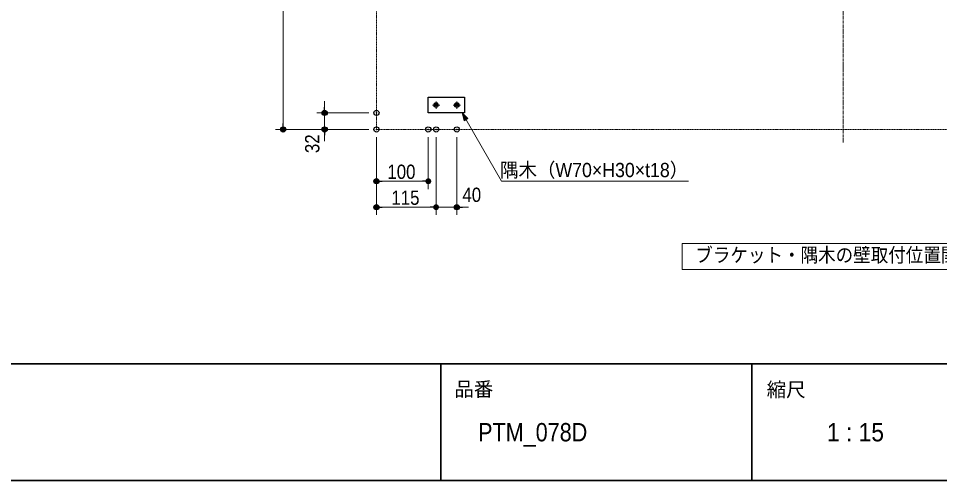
# Model space of a CAD drawing. Units: millimetres, scale not verified. Extents: x -4547 to 4547, y -2284 to 2284.
# Drawn here: x -1330 to 447, y -2078 to -1186 of the extents above; entities that cross this region are included whole.
import ezdxf
from ezdxf.enums import TextEntityAlignment as Align

# ---------------------------------------------------------------- set-up
doc = ezdxf.new("R2010")
doc.units = ezdxf.units.MM
doc.header["$LTSCALE"] = 20
doc.header["$PDMODE"] = 32
doc.header["$PDSIZE"] = 10
for name, pattern in [('USER1', [0.8, 0.5, -0.3]), ('USER2', [2.91, 1.76, -0.4, 0.35, -0.4]), ('USER3', [9.172222, 5.997222, -1.058333, 1.058333, -1.058333])]:
    doc.linetypes.add(name, pattern=pattern)
for name, color, linetype, lineweight in [('0-0_1図面枠', 7, 'Continuous', 20), ('0-1_3一般', 7, 'Continuous', 15), ('0-2_2寸法-2', 7, 'Continuous', 15), ('0-3_0', 7, 'Continuous', 25), ('0-5_2寸法-1', 7, 'Continuous', 15), ('0-6_2寸法-3', 7, 'Continuous', 15)]:
    doc.layers.add(name, color=color, linetype=linetype, lineweight=lineweight)
doc.layers.add('0-4_Defpoints', color=7, linetype='Continuous')
doc.styles.add('ＭＳ Ｐゴシック', font='')
doc.styles.get('ＭＳ Ｐゴシック').set_extended_font_data('MS PGothic')

# ---------------------------------------------------------------- blocks, each defined once
blk = doc.blocks.new('グループ-44')
at = {"layer": '0-1_3一般'}
for p, q in [((17106, -27000), (17134, -27000)), ((17106, -27046), (17106, -27000)), ((17134, -27046), (17134, -27000)), ((17060, -27074), (17060, -27046)), ((17060, -27046), (17106, -27046)), ((17106, -27074), (17060, -27074)), ((17106, -27120), (17106, -27074)), ((17106, -27120), (17134, -27120)), ((17134, -27046), (17180, -27046)), ((17134, -27120), (17134, -27074)), ((17180, -27074), (17134, -27074)), ((17180, -27074), (17180, -27046))]:
    blk.add_line(p, q, dxfattribs=at)
at = {"layer": '0-1_3一般', "linetype": 'USER2'}
for p, q in [((17120, -26916), (17120, -27204)), ((16976, -27060), (17264, -27060))]:
    blk.add_line(p, q, dxfattribs=at)
at = {"layer": '0-1_3一般'}
for radius in [94, 50, 40]:
    blk.add_circle((17120, -27060), radius, dxfattribs=at)
blk = doc.blocks.new('グループ-45')
at = {"layer": '0-1_3一般'}
for p, q in [((16306, -27000), (16334, -27000)), ((16306, -27046), (16306, -27000)), ((16334, -27046), (16334, -27000)), ((16260, -27074), (16260, -27046)), ((16260, -27046), (16306, -27046)), ((16306, -27074), (16260, -27074)), ((16306, -27120), (16306, -27074)), ((16306, -27120), (16334, -27120)), ((16334, -27046), (16380, -27046)), ((16334, -27120), (16334, -27074)), ((16380, -27074), (16334, -27074)), ((16380, -27074), (16380, -27046))]:
    blk.add_line(p, q, dxfattribs=at)
at = {"layer": '0-1_3一般', "linetype": 'USER2'}
for p, q in [((16320, -26916), (16320, -27204)), ((16176, -27060), (16464, -27060))]:
    blk.add_line(p, q, dxfattribs=at)
at = {"layer": '0-1_3一般'}
for radius in [94, 50, 40]:
    blk.add_circle((16320, -27060), radius, dxfattribs=at)
blk = doc.blocks.new('グループ-46')
at = {"layer": '0-1_3一般', "lineweight": 30}
blk.add_lwpolyline([(16020, -26760), (17420, -26760), (17420, -27360), (16020, -27360)], close=True, dxfattribs=at)
at = {"layer": '0-1_3一般'}
for name in ['グループ-45', 'グループ-44']:
    blk.add_blockref(name, (0, 0), dxfattribs=at)
blk = doc.blocks.new('グループ-69')
at = {"layer": '0-1_3一般', "linetype": 'USER3'}
blk.add_line((32020, -28500), (32020, -11500), dxfattribs=at)
at = {"layer": '0-1_3一般', "linetype": 'USER1'}
blk.add_lwpolyline([(14020, -12000), (50020, -12000), (50020, -28000), (14020, -28000)], close=True, dxfattribs=at)
at = {"layer": '0-1_3一般'}
blk.add_blockref('グループ-46', (0, 0), dxfattribs=at)
blk = doc.blocks.new('_Dot')
at = {"layer": '0-3_0'}
blk.add_line((-10, 0), (-20, 0), dxfattribs=at)
for points in [[(0, 0), (-10, 0), (-9.92, 1.25)], [(0, 0), (-9.92, -1.25), (-10, 0)], [(0, 0), (-9.92, 1.25), (-9.69, 2.49)], [(0, 0), (-9.69, -2.49), (-9.92, -1.25)], [(0, 0), (-9.69, 2.49), (-9.3, 3.68)], [(0, 0), (-9.3, -3.68), (-9.69, -2.49)], [(0, 0), (-9.3, 3.68), (-8.76, 4.82)], [(0, 0), (-8.76, -4.82), (-9.3, -3.68)], [(0, 0), (-8.76, 4.82), (-8.09, 5.88)], [(0, 0), (-8.09, -5.88), (-8.76, -4.82)], [(0, 0), (-8.09, 5.88), (-7.29, 6.85)], [(0, 0), (-7.29, -6.85), (-8.09, -5.88)], [(0, 0), (-7.29, 6.85), (-6.37, 7.71)], [(0, 0), (-6.37, -7.71), (-7.29, -6.85)], [(0, 0), (-6.37, 7.71), (-5.36, 8.44)], [(0, 0), (-5.36, -8.44), (-6.37, -7.71)], [(0, 0), (-5.36, 8.44), (-4.26, 9.05)], [(0, 0), (-4.26, -9.05), (-5.36, -8.44)], [(0, 0), (-4.26, 9.05), (-3.09, 9.51)], [(0, 0), (-3.09, -9.51), (-4.26, -9.05)], [(0, 0), (-3.09, 9.51), (-1.87, 9.82)], [(0, 0), (-1.87, -9.82), (-3.09, -9.51)], [(0, 0), (-1.87, 9.82), (-0.63, 9.98)], [(0, 0), (-0.63, -9.98), (-1.87, -9.82)], [(0, 0), (-0.63, 9.98), (0.63, 9.98)], [(0, 0), (0.63, -9.98), (-0.63, -9.98)], [(0, 0), (0.63, 9.98), (1.87, 9.82)], [(0, 0), (1.87, 9.82), (3.09, 9.51)], [(0, 0), (3.09, 9.51), (4.26, 9.05)], [(0, 0), (4.26, 9.05), (5.36, 8.44)], [(0, 0), (5.36, 8.44), (6.37, 7.71)], [(0, 0), (6.37, 7.71), (7.29, 6.85)], [(0, 0), (7.29, 6.85), (8.09, 5.88)], [(0, 0), (8.09, 5.88), (8.76, 4.82)], [(0, 0), (8.76, 4.82), (9.3, 3.68)], [(0, 0), (9.3, 3.68), (9.69, 2.49)], [(0, 0), (9.69, 2.49), (9.92, 1.25)], [(0, 0), (9.92, 1.25), (10, 0)], [(0, 0), (1.87, -9.82), (0.63, -9.98)], [(0, 0), (3.09, -9.51), (1.87, -9.82)], [(0, 0), (4.26, -9.05), (3.09, -9.51)], [(0, 0), (5.36, -8.44), (4.26, -9.05)], [(0, 0), (6.37, -7.71), (5.36, -8.44)], [(0, 0), (7.29, -6.85), (6.37, -7.71)], [(0, 0), (8.09, -5.88), (7.29, -6.85)], [(0, 0), (8.76, -4.82), (8.09, -5.88)], [(0, 0), (9.3, -3.68), (8.76, -4.82)], [(0, 0), (9.69, -2.49), (9.3, -3.68)], [(0, 0), (9.92, -1.25), (9.69, -2.49)], [(0, 0), (10, 0), (9.92, -1.25)]]:
    blk.add_solid(points, dxfattribs=at)
blk = doc.blocks.new('グループ-2')
at = {"layer": '0-0_1図面枠', "lineweight": 35}
for p, q in [((-60000, -37050), (60000, -37050)), ((16500, -37050), (16500, -41550)), ((28500, -37050), (28500, -41550))]:
    blk.add_line(p, q, dxfattribs=at)
blk.add_lwpolyline([(-60000, 41550), (60000, 41550), (60000, -41550), (-60000, -41550)], close=True, dxfattribs=at)

msp = doc.modelspace()

# ---------------------------------------------------------------- linework, layer by layer
at = {"layer": '0-2_2寸法-2'}
for p, q in [((-739.63, -1356.74), (-739.63, -1345.49)), ((-654.63, -1368), (-754.63, -1368)), ((-739.63, -1400), (-739.63, -1368)), ((-654.63, -1400), (-754.63, -1400)), ((-739.63, -1411.26), (-739.63, -1422.51)), ((-524.63, -1415), (-524.63, -1565)), ((-484.63, -1415), (-484.63, -1565)), ((-535.88, -1550), (-547.14, -1550)), ((-524.63, -1550), (-484.63, -1550)), ((-473.37, -1550), (-462.11, -1550))]:
    msp.add_line(p, q, dxfattribs=at)
at = {"layer": '0-4_Defpoints'}
for p in [(-739.63, -1368), (-639.63, -1368), (-819.63, -1400), (-739.63, -1400), (-639.63, -1400), (-539.63, -1400), (-524.63, -1400), (-484.63, -1400), (-639.63, -1500), (-639.63, -1550), (-484.63, -1550)]:
    msp.add_point(p, dxfattribs=at)
at = {"layer": '0-5_2寸法-1'}
for p, q in [((-819.63, -774.26), (-819.63, -1388.74)), ((-754.63, -1400), (-834.63, -1400)), ((-639.63, -1415), (-639.63, -1515)), ((-539.63, -1415), (-539.63, -1515)), ((-524.63, -1415), (-524.63, -1565)), ((-550.88, -1500), (-628.37, -1500)), ((-639.63, -1515), (-639.63, -1565)), ((-535.88, -1550), (-628.37, -1550))]:
    msp.add_line(p, q, dxfattribs=at)
at = {"layer": '0-6_2寸法-3'}
msp.add_lwpolyline([(-37.84, -1500), (-398.41, -1500), (-474.63, -1368)], dxfattribs=at)
at = {"layer": '0-6_2寸法-3', "lineweight": 5}
msp.add_lwpolyline([(-470.54, -1383.23), (-474.63, -1368), (-463.47, -1379.15)], close=True, dxfattribs=at)
at = {"layer": '0-6_2寸法-3'}
msp.add_lwpolyline([(-49.63, -1620), (570.37, -1620), (570.37, -1670), (-49.63, -1670)], close=True, dxfattribs=at)
msp.add_solid([(-470.54, -1383.23), (-463.47, -1379.15), (-474.63, -1368)], dxfattribs=at)

# ---------------------------------------------------------------- block references
at = {"layer": '0-0_1図面枠', "xscale": 0.05, "yscale": 0.05}
msp.add_blockref('グループ-2', (-1340.63, 0), dxfattribs=at)
at = {"layer": '0-1_3一般', "xscale": 0.05, "yscale": 0.05}
msp.add_blockref('グループ-69', (-1340.63, 0), dxfattribs=at)
at = {"layer": '0-2_2寸法-2', "xscale": 0.5627563, "yscale": 0.5627563}
for p, rotation in [((-739.63, -1368), 270), ((-739.63, -1400), 90), ((-484.63, -1550), 180)]:
    msp.add_blockref('_Dot', p, dxfattribs=dict(at, rotation=rotation))
msp.add_blockref('_Dot', (-524.63, -1550), dxfattribs=at)
at = {"layer": '0-5_2寸法-1', "xscale": 0.5627563, "yscale": 0.5627563}
for p, rotation in [((-819.63, -1400), 270), ((-639.63, -1500), 180), ((-639.63, -1550), 180)]:
    msp.add_blockref('_Dot', p, dxfattribs=dict(at, rotation=rotation))
for p in [(-539.63, -1500), (-524.63, -1550)]:
    msp.add_blockref('_Dot', p, dxfattribs=at)

# ---------------------------------------------------------------- texts
at = {"layer": '0-0_1図面枠', "style": 'ＭＳ Ｐゴシック'}
for s, p in [('品番', (-489.51, -1923.16)), ('縮尺', (113.08, -1924.02))]:
    msp.add_text(s, height=27.57, dxfattribs=at).set_placement(p, align=Align.BOTTOM_LEFT)
for s, width, p in [('PTM_078D', 0.9, (-443.59, -2012.45)), ('1 : 15', 0.95, (229.38, -2012.45))]:
    msp.add_text(s, height=35.38, dxfattribs=dict(at, width=width)).set_placement(p, align=Align.BOTTOM_LEFT)
at = {"layer": '0-2_2寸法-2', "style": 'ＭＳ Ｐゴシック', "width": 0.9}
msp.add_text('32', height=27.57, rotation=90, dxfattribs=at).set_placement((-741.48, -1445.59), align=Align.BOTTOM_LEFT)
msp.add_text('40', height=27.57, dxfattribs=at).set_placement((-473.81, -1548.14), align=Align.BOTTOM_LEFT)
at = {"layer": '0-5_2寸法-1', "style": 'ＭＳ Ｐゴシック', "width": 0.9}
for s, p in [('100', (-618.58, -1503.72)), ('115', (-610.79, -1553.72))]:
    msp.add_text(s, height=27.57, dxfattribs=at).set_placement(p, align=Align.BOTTOM_LEFT)
at = {"layer": '0-6_2寸法-3', "style": 'ＭＳ Ｐゴシック'}
for s, height, width, p in [('隅木（W70×H30×t18）', 27.51, 0.95, (-401.31, -1500.27)), ('ブラケット・隅木の壁取付位置関係図', 27.57, 0.9, (-24.65, -1664.27))]:
    msp.add_text(s, height=height, dxfattribs=dict(at, width=width)).set_placement(p, align=Align.BOTTOM_LEFT)

doc.saveas('drawing.dxf')
